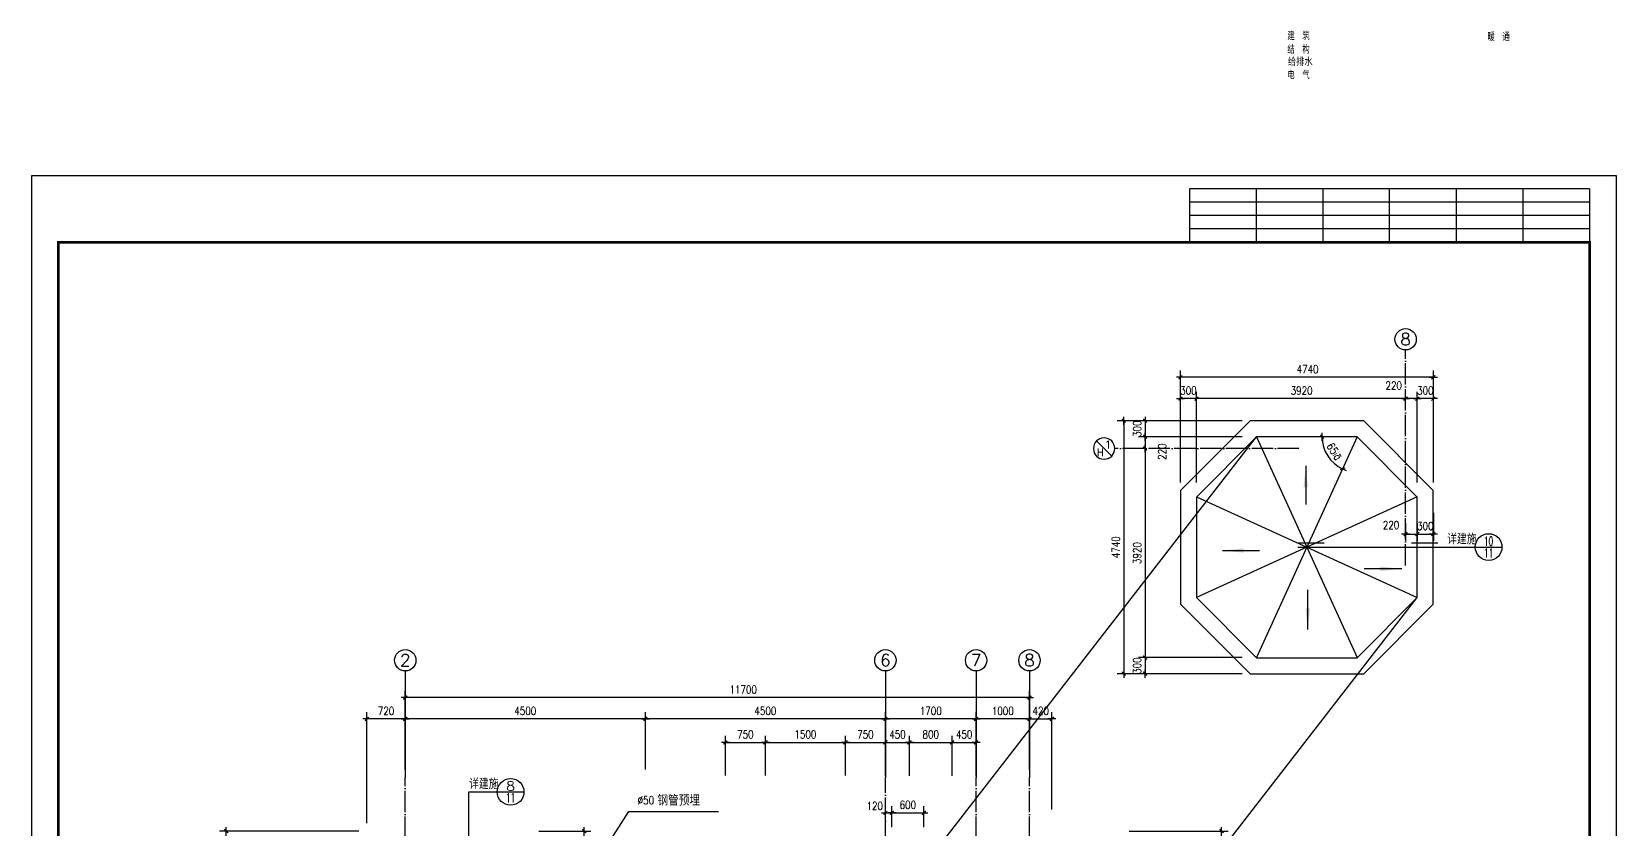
# Model space of a CAD drawing. Extents: x 12400 to 217743, y 86702 to 209848.
# Drawn here: x 142839 to 172539, y 120701 to 135650 of the extents above; entities that cross this region are included whole.
import ezdxf
from ezdxf.enums import TextEntityAlignment as Align

# ---------------------------------------------------------------- set-up
doc = ezdxf.new("R2010")
doc.units = 0
doc.header["$LTSCALE"] = 200
doc.linetypes.add('DOTE', pattern=[2.42, 2, -0.2, 0.02, -0.2])
doc.layers.get('0').update_dxf_attribs({"linetype": 'CONTINUOUS'})
doc.layers.get('DEFPOINTS').update_dxf_attribs({"linetype": 'CONTINUOUS'})
for name, color, linetype in [('AXIS', 3, 'CONTINUOUS'), ('AXIS_TEXT', 7, 'CONTINUOUS'), ('DOTE', 1, 'DOTE'), ('PUB_DIM', 3, 'CONTINUOUS'), ('PUB_TEXT', 7, 'CONTINUOUS'), ('PUB_TITLE', 143, 'CONTINUOUS'), ('ROOF', 7, 'CONTINUOUS')]:
    doc.layers.add(name, color=color, linetype=linetype)
doc.styles.add('$', font='romans.shx', dxfattribs={"width": 0.7, "bigfont": 'china.shx'})
doc.styles.add('COMP', font='complex', dxfattribs={"bigfont": 'hztxt'})
doc.styles.add('COMPLEX', font='COMPLEX')
doc.styles.add('DIM_FONT', font='SIMPLEX', dxfattribs={"width": 0.8})
doc.styles.add('HZ', font='txt', dxfattribs={"bigfont": 'hztxt'})
doc.dimstyles.new('DIMA50', dxfattribs={"dimscale": 0.5, "dimtxt": 300, "dimasz": 1, "dimexe": 250, "dimexo": 300, "dimgap": 150, "dimtad": 1, "dimdec": 0, "dimzin": 0, "dimdsep": 46, "dimtxsty": 'DIM_FONT', "dimblk": '_DIMX', "dimblk1": 'DOTSMALL', "dimblk2": 'DOTSMALL', "dimcen": 2.5, "dimse1": 1, "dimclrt": 7, "dimadec": 0, "dimazin": 0, "dimtfac": 1, "dimtdec": 0, "dimtix": 1, "dimtmove": 2, "dimatfit": 3, "dimldrblk": '_DIMX', "dimfxl": 1, "dimtolj": 1, "dimtzin": 0, "dimarcsym": 0})
doc.dimstyles.new('DIMB50', dxfattribs={"dimscale": 0.5, "dimtxt": 300, "dimasz": 1, "dimexe": 250, "dimexo": 300, "dimgap": 150, "dimtad": 1, "dimdec": 0, "dimzin": 0, "dimdsep": 46, "dimtxsty": 'DIM_FONT', "dimblk": '_DIMX', "dimblk1": 'DOTSMALL', "dimblk2": 'DOTSMALL', "dimcen": 2.5, "dimse2": 1, "dimclrt": 7, "dimadec": 0, "dimazin": 0, "dimtfac": 1, "dimtdec": 0, "dimtix": 1, "dimtmove": 2, "dimatfit": 3, "dimldrblk": '_DIMX', "dimfxl": 1, "dimtolj": 1, "dimtzin": 0, "dimarcsym": 0})
doc.dimstyles.new('DIMN50', dxfattribs={"dimscale": 0.5, "dimtxt": 300, "dimasz": 1, "dimexe": 250, "dimexo": 300, "dimgap": 150, "dimtad": 1, "dimdec": 0, "dimzin": 0, "dimdsep": 46, "dimtxsty": 'DIM_FONT', "dimblk": '_DIMX', "dimblk1": 'DOTSMALL', "dimblk2": 'DOTSMALL', "dimcen": 2.5, "dimclrt": 7, "dimadec": 0, "dimazin": 0, "dimtfac": 1, "dimtdec": 0, "dimtix": 1, "dimtmove": 2, "dimatfit": 3, "dimldrblk": '_DIMX', "dimfxl": 1, "dimtolj": 1, "dimtzin": 0, "dimarcsym": 0})

# ---------------------------------------------------------------- blocks, each defined once
blk = doc.blocks.new('_AXISO')
blk.add_circle((0, 0), 0.5)
at = {"layer": 'AXIS_TEXT', "style": 'COMPLEX', "width": 1.041667}
blk.add_attdef('A', text='', height=0.56, dxfattribs=at).set_placement((-0.25, -0.28), (0.25, -0.28), align=Align.FIT)
blk = doc.blocks.new('_DIMX')
blk.add_line((-150, 0), (150, 0))
at = {"const_width": 50}
blk.add_lwpolyline([(-70, -70), (70, 70)], dxfattribs=at)
blk = doc.blocks.new('*D1446')
at = {"layer": 'AXIS', "color": 0, "lineweight": -2}
for p, q in [((160541, 121820), (160541, 122895)), ((161540, 122770), (160541, 122770)), ((161541, 121820), (161541, 122895))]:
    blk.add_line(p, q, dxfattribs=at)
at = {"layer": 'DEFPOINTS', "color": 0}
for p in [(160541, 122770), (160541, 121670), (161541, 121670)]:
    blk.add_point(p, dxfattribs=at)
at = {"layer": 'AXIS', "color": 0, "lineweight": -2, "xscale": 0.5, "yscale": 0.5, "zscale": 0.5, "rotation": 180}
blk.add_blockref('_DIMX', (160541, 122770), dxfattribs=at)
at = {"layer": 'AXIS', "color": 0, "lineweight": -2, "xscale": 0.5, "yscale": 0.5, "zscale": 0.5}
blk.add_blockref('_DIMX', (161541, 122770), dxfattribs=at)
at = {"layer": 'AXIS', "color": 7, "insert": (161041, 122920), "char_height": 150, "attachment_point": 5, "style": 'DIM_FONT'}
blk.add_mtext('\\A1;1000', dxfattribs=at)
blk = doc.blocks.new('_DOTSMALL')
at = {"color": 0, "linetype": 'ByBlock', "const_width": 0.5}
blk.add_lwpolyline([(-0.0625, 0, 1), (0.0625, 0, 1)], format="xyb", close=True, dxfattribs=at)
blk = doc.blocks.new('*D1447')
at = {"layer": 'AXIS', "color": 0, "lineweight": -2}
for p, q in [((158841, 121820), (158841, 122895)), ((160540, 122770), (158841, 122770)), ((160541, 121820), (160541, 122895))]:
    blk.add_line(p, q, dxfattribs=at)
at = {"layer": 'DEFPOINTS', "color": 0}
for p in [(158841, 122770), (158841, 121670), (160541, 121670)]:
    blk.add_point(p, dxfattribs=at)
at = {"layer": 'AXIS', "color": 0, "lineweight": -2, "xscale": 0.5, "yscale": 0.5, "zscale": 0.5, "rotation": 180}
blk.add_blockref('_DIMX', (158841, 122770), dxfattribs=at)
at = {"layer": 'AXIS', "color": 0, "lineweight": -2, "xscale": 0.5, "yscale": 0.5, "zscale": 0.5}
blk.add_blockref('_DIMX', (160541, 122770), dxfattribs=at)
at = {"layer": 'AXIS', "color": 7, "insert": (159691, 122920), "char_height": 150, "attachment_point": 5, "style": 'DIM_FONT'}
blk.add_mtext('\\A1;1700', dxfattribs=at)
blk = doc.blocks.new('*D1448')
at = {"layer": 'AXIS', "color": 0, "lineweight": -2}
for p, q in [((154341, 121820), (154341, 122895)), ((158840, 122770), (154341, 122770)), ((158841, 121820), (158841, 122895))]:
    blk.add_line(p, q, dxfattribs=at)
at = {"layer": 'DEFPOINTS', "color": 0}
for p in [(154341, 122770), (154341, 121670), (158841, 121670)]:
    blk.add_point(p, dxfattribs=at)
at = {"layer": 'AXIS', "color": 0, "lineweight": -2, "xscale": 0.5, "yscale": 0.5, "zscale": 0.5, "rotation": 180}
blk.add_blockref('_DIMX', (154341, 122770), dxfattribs=at)
at = {"layer": 'AXIS', "color": 0, "lineweight": -2, "xscale": 0.5, "yscale": 0.5, "zscale": 0.5}
blk.add_blockref('_DIMX', (158841, 122770), dxfattribs=at)
at = {"layer": 'AXIS', "color": 7, "insert": (156591, 122920), "char_height": 150, "attachment_point": 5, "style": 'DIM_FONT'}
blk.add_mtext('\\A1;4500', dxfattribs=at)
blk = doc.blocks.new('*D1449')
at = {"layer": 'AXIS', "color": 0, "lineweight": -2}
for p, q in [((149841, 121820), (149841, 123295)), ((161541, 121820), (161541, 123295)), ((161540, 123170), (149841, 123170))]:
    blk.add_line(p, q, dxfattribs=at)
at = {"layer": 'DEFPOINTS', "color": 0}
for p in [(149841, 123170), (149841, 121670), (161541, 121670)]:
    blk.add_point(p, dxfattribs=at)
at = {"layer": 'AXIS', "color": 0, "lineweight": -2, "xscale": 0.5, "yscale": 0.5, "zscale": 0.5, "rotation": 180}
blk.add_blockref('_DIMX', (149841, 123170), dxfattribs=at)
at = {"layer": 'AXIS', "color": 0, "lineweight": -2, "xscale": 0.5, "yscale": 0.5, "zscale": 0.5}
blk.add_blockref('_DIMX', (161541, 123170), dxfattribs=at)
at = {"layer": 'AXIS', "color": 7, "insert": (156175, 123320), "char_height": 150, "attachment_point": 5, "style": 'DIM_FONT'}
blk.add_mtext('\\A1;11700', dxfattribs=at)
blk = doc.blocks.new('*D1626')
at = {"layer": 'AXIS', "color": 0, "lineweight": -2}
for p, q in [((149121, 120818), (149121, 122895)), ((149840, 122770), (149121, 122770)), ((149841, 121820), (149841, 122895))]:
    blk.add_line(p, q, dxfattribs=at)
at = {"layer": 'DEFPOINTS', "color": 0}
for p in [(149121, 122770), (149841, 121670), (149121, 120668)]:
    blk.add_point(p, dxfattribs=at)
at = {"layer": 'AXIS', "color": 0, "lineweight": -2, "xscale": 0.5, "yscale": 0.5, "zscale": 0.5, "rotation": 180}
blk.add_blockref('_DIMX', (149121, 122770), dxfattribs=at)
at = {"layer": 'AXIS', "color": 0, "lineweight": -2, "xscale": 0.5, "yscale": 0.5, "zscale": 0.5}
blk.add_blockref('_DIMX', (149841, 122770), dxfattribs=at)
at = {"layer": 'AXIS', "color": 7, "insert": (149481, 122920), "char_height": 150, "attachment_point": 5, "style": 'DIM_FONT'}
blk.add_mtext('\\A1;720', dxfattribs=at)
blk = doc.blocks.new('*D1627')
at = {"layer": 'AXIS', "color": 0, "lineweight": -2}
for p, q in [((148971, 120668), (146361, 120668)), ((146486, 119948), (146486, 120667)), ((147691, 119948), (146361, 119948))]:
    blk.add_line(p, q, dxfattribs=at)
at = {"layer": 'DEFPOINTS', "color": 0}
for p in [(146486, 120668), (149121, 120668), (147841, 119948)]:
    blk.add_point(p, dxfattribs=at)
at = {"layer": 'AXIS', "color": 0, "lineweight": -2, "xscale": 0.5, "yscale": 0.5, "zscale": 0.5}
for p, rotation in [((146486, 120668), 90), ((146486, 119948), 270)]:
    blk.add_blockref('_DIMX', p, dxfattribs=dict(at, rotation=rotation))
at = {"layer": 'AXIS', "color": 7, "insert": (146336, 120308), "char_height": 150, "attachment_point": 5, "rotation": 90, "style": 'DIM_FONT'}
blk.add_mtext('\\A1;720', dxfattribs=at)
blk = doc.blocks.new('*D1630')
at = {"layer": 'AXIS', "color": 0, "lineweight": -2}
for p, q in [((163406, 120668), (165266, 120668)), ((165141, 119948), (165141, 120667)), ((163891, 119948), (165266, 119948))]:
    blk.add_line(p, q, dxfattribs=at)
at = {"layer": 'DEFPOINTS', "color": 0}
for p in [(163256, 120668), (165141, 120668), (163741, 119948)]:
    blk.add_point(p, dxfattribs=at)
at = {"layer": 'AXIS', "color": 0, "lineweight": -2, "xscale": 0.5, "yscale": 0.5, "zscale": 0.5}
for p, rotation in [((165141, 120668), 90), ((165141, 119948), 270)]:
    blk.add_blockref('_DIMX', p, dxfattribs=dict(at, rotation=rotation))
at = {"layer": 'AXIS', "color": 7, "insert": (164991, 120308), "char_height": 150, "attachment_point": 5, "rotation": 90, "style": 'DIM_FONT'}
blk.add_mtext('\\A1;720', dxfattribs=at)
blk = doc.blocks.new('*D1635')
at = {"layer": 'AXIS', "color": 0, "lineweight": -2}
for p, q in [((161540, 122770), (161540, 122770)), ((161541, 121820), (161541, 122895)), ((161541, 122770), (161961, 122770)), ((161961, 121075), (161961, 122895)), ((161961, 122770), (161962, 122770))]:
    blk.add_line(p, q, dxfattribs=at)
at = {"layer": 'DEFPOINTS', "color": 0}
for p in [(161961, 122770), (161541, 121670), (161961, 120925)]:
    blk.add_point(p, dxfattribs=at)
at = {"layer": 'AXIS', "color": 0, "lineweight": -2, "xscale": 0.5, "yscale": 0.5, "zscale": 0.5}
blk.add_blockref('_DIMX', (161541, 122770), dxfattribs=at)
at = {"layer": 'AXIS', "color": 0, "lineweight": -2, "xscale": 0.5, "yscale": 0.5, "zscale": 0.5, "rotation": 180}
blk.add_blockref('_DIMX', (161961, 122770), dxfattribs=at)
at = {"layer": 'AXIS', "color": 7, "insert": (161751, 122920), "char_height": 150, "attachment_point": 5, "style": 'DIM_FONT'}
blk.add_mtext('\\A1;420', dxfattribs=at)
blk = doc.blocks.new('*D1636')
at = {"layer": 'AXIS', "color": 0, "lineweight": -2}
for p, q in [((149841, 121820), (149841, 122895)), ((154340, 122770), (149841, 122770)), ((154341, 121820), (154341, 122895))]:
    blk.add_line(p, q, dxfattribs=at)
at = {"layer": 'DEFPOINTS', "color": 0}
for p in [(149841, 122770), (149841, 121670), (154341, 121670)]:
    blk.add_point(p, dxfattribs=at)
at = {"layer": 'AXIS', "color": 0, "lineweight": -2, "xscale": 0.5, "yscale": 0.5, "zscale": 0.5, "rotation": 180}
blk.add_blockref('_DIMX', (149841, 122770), dxfattribs=at)
at = {"layer": 'AXIS', "color": 0, "lineweight": -2, "xscale": 0.5, "yscale": 0.5, "zscale": 0.5}
blk.add_blockref('_DIMX', (154341, 122770), dxfattribs=at)
at = {"layer": 'AXIS', "color": 7, "insert": (152091, 122920), "char_height": 150, "attachment_point": 5, "style": 'DIM_FONT'}
blk.add_mtext('\\A1;4500', dxfattribs=at)
blk = doc.blocks.new('*D1641')
at = {"layer": 'DEFPOINTS', "color": 0}
for p in [(152195, 120668), (153195, 120668), (152195, 120068)]:
    blk.add_point(p, dxfattribs=at)
at = {"layer": 'PUB_DIM', "color": 0, "lineweight": -2}
for p, q in [((152345, 120668), (153320, 120668)), ((153195, 120068), (153195, 120667)), ((152345, 120068), (153320, 120068))]:
    blk.add_line(p, q, dxfattribs=at)
at = {"layer": 'PUB_DIM', "color": 0, "lineweight": -2, "xscale": 0.5, "yscale": 0.5, "zscale": 0.5}
for p, rotation in [((153195, 120668), 90), ((153195, 120068), 270)]:
    blk.add_blockref('_DIMX', p, dxfattribs=dict(at, rotation=rotation))
at = {"layer": 'PUB_DIM', "color": 7, "insert": (153045, 120368), "char_height": 150, "attachment_point": 5, "rotation": 90, "style": 'DIM_FONT'}
blk.add_mtext('\\A1;600', dxfattribs=at)
blk = doc.blocks.new('_AXIST')
blk.add_line((-0.354, -0.354), (0.354, 0.354))
at = {"layer": 'AXIS_TEXT', "style": 'COMPLEX', "width": 1.041667}
for p, p2 in [((-0.343, -0.002), (-0.017, -0.002)), ((0.017, -0.362), (0.343, -0.362))]:
    blk.add_attdef('A', text='', height=0.364, dxfattribs=at).set_placement(p, p2, align=Align.FIT)
blk = doc.blocks.new('*D1863')
at = {"layer": 'AXIS', "color": 0, "lineweight": -2}
for p, q in [((158841, 121702), (158841, 122454)), ((159291, 121702), (159291, 122454)), ((158840, 122329), (158840, 122329)), ((158841, 122329), (159291, 122329)), ((159291, 122329), (159292, 122329))]:
    blk.add_line(p, q, dxfattribs=at)
at = {"layer": 'DEFPOINTS', "color": 0}
for p in [(159291, 122329), (158841, 121552), (159291, 121552)]:
    blk.add_point(p, dxfattribs=at)
at = {"layer": 'AXIS', "color": 0, "lineweight": -2, "xscale": 0.5, "yscale": 0.5, "zscale": 0.5}
blk.add_blockref('_DIMX', (158841, 122329), dxfattribs=at)
at = {"layer": 'AXIS', "color": 0, "lineweight": -2, "xscale": 0.5, "yscale": 0.5, "zscale": 0.5, "rotation": 180}
blk.add_blockref('_DIMX', (159291, 122329), dxfattribs=at)
at = {"layer": 'AXIS', "color": 7, "insert": (159066, 122479), "char_height": 150, "attachment_point": 5, "style": 'DIM_FONT'}
blk.add_mtext('\\A1;450', dxfattribs=at)
blk = doc.blocks.new('*D1864')
at = {"layer": 'AXIS', "color": 0, "lineweight": -2}
for p, q in [((159291, 121702), (159291, 122454)), ((160091, 121702), (160091, 122454)), ((159291, 122329), (160090, 122329))]:
    blk.add_line(p, q, dxfattribs=at)
at = {"layer": 'DEFPOINTS', "color": 0}
for p in [(160091, 122329), (159291, 121552), (160091, 121552)]:
    blk.add_point(p, dxfattribs=at)
at = {"layer": 'AXIS', "color": 0, "lineweight": -2, "xscale": 0.5, "yscale": 0.5, "zscale": 0.5, "rotation": 180}
blk.add_blockref('_DIMX', (159291, 122329), dxfattribs=at)
at = {"layer": 'AXIS', "color": 0, "lineweight": -2, "xscale": 0.5, "yscale": 0.5, "zscale": 0.5}
blk.add_blockref('_DIMX', (160091, 122329), dxfattribs=at)
at = {"layer": 'AXIS', "color": 7, "insert": (159691, 122479), "char_height": 150, "attachment_point": 5, "style": 'DIM_FONT'}
blk.add_mtext('\\A1;800', dxfattribs=at)
blk = doc.blocks.new('*D1865')
at = {"layer": 'AXIS', "color": 0, "lineweight": -2}
for p, q in [((160091, 121702), (160091, 122454)), ((160541, 121702), (160541, 122454)), ((160090, 122329), (160090, 122329)), ((160091, 122329), (160541, 122329)), ((160541, 122329), (160542, 122329))]:
    blk.add_line(p, q, dxfattribs=at)
at = {"layer": 'DEFPOINTS', "color": 0}
for p in [(160541, 122329), (160091, 121552), (160541, 121552)]:
    blk.add_point(p, dxfattribs=at)
at = {"layer": 'AXIS', "color": 0, "lineweight": -2, "xscale": 0.5, "yscale": 0.5, "zscale": 0.5}
blk.add_blockref('_DIMX', (160091, 122329), dxfattribs=at)
at = {"layer": 'AXIS', "color": 0, "lineweight": -2, "xscale": 0.5, "yscale": 0.5, "zscale": 0.5, "rotation": 180}
blk.add_blockref('_DIMX', (160541, 122329), dxfattribs=at)
at = {"layer": 'AXIS', "color": 7, "insert": (160316, 122479), "char_height": 150, "attachment_point": 5, "style": 'DIM_FONT'}
blk.add_mtext('\\A1;450', dxfattribs=at)
blk = doc.blocks.new('*D1869')
at = {"layer": 'DEFPOINTS', "color": 0}
for p in [(158961, 121009), (158841, 120594), (158961, 120594)]:
    blk.add_point(p, dxfattribs=at)
at = {"layer": 'PUB_DIM', "color": 0, "lineweight": -2}
for p, q in [((158840, 121009), (158840, 121009)), ((158841, 120744), (158841, 121134)), ((158841, 121009), (158961, 121009)), ((158961, 120744), (158961, 121134)), ((158961, 121009), (158962, 121009))]:
    blk.add_line(p, q, dxfattribs=at)
at = {"layer": 'PUB_DIM', "color": 0, "lineweight": -2, "xscale": 0.5, "yscale": 0.5, "zscale": 0.5}
blk.add_blockref('_DIMX', (158841, 121009), dxfattribs=at)
at = {"layer": 'PUB_DIM', "color": 0, "lineweight": -2, "xscale": 0.5, "yscale": 0.5, "zscale": 0.5, "rotation": 180}
blk.add_blockref('_DIMX', (158961, 121009), dxfattribs=at)
at = {"layer": 'PUB_DIM', "color": 7, "insert": (158640, 121139), "char_height": 150, "attachment_point": 5, "style": 'DIM_FONT'}
blk.add_mtext('\\A1;120', dxfattribs=at)
blk = doc.blocks.new('*D1870')
at = {"layer": 'DEFPOINTS', "color": 0}
for p in [(159561, 121009), (158961, 120594), (159561, 120594)]:
    blk.add_point(p, dxfattribs=at)
at = {"layer": 'PUB_DIM', "color": 0, "lineweight": -2}
for p, q in [((158961, 120744), (158961, 121134)), ((158961, 121009), (159560, 121009)), ((159561, 120744), (159561, 121134))]:
    blk.add_line(p, q, dxfattribs=at)
at = {"layer": 'PUB_DIM', "color": 0, "lineweight": -2, "xscale": 0.5, "yscale": 0.5, "zscale": 0.5, "rotation": 180}
blk.add_blockref('_DIMX', (158961, 121009), dxfattribs=at)
at = {"layer": 'PUB_DIM', "color": 0, "lineweight": -2, "xscale": 0.5, "yscale": 0.5, "zscale": 0.5}
blk.add_blockref('_DIMX', (159561, 121009), dxfattribs=at)
at = {"layer": 'PUB_DIM', "color": 7, "insert": (159261, 121159), "char_height": 150, "attachment_point": 5, "style": 'DIM_FONT'}
blk.add_mtext('\\A1;600', dxfattribs=at)
blk = doc.blocks.new('_ARROW')
blk.add_solid([(0, 0), (-1, 0.1), (-1, -0.1)])
blk = doc.blocks.new('*D1913')
at = {"layer": 'AXIS', "color": 0, "lineweight": -2}
for p, q in [((168590, 126436), (168590, 126110)), ((168590, 126235), (168809, 126235)), ((168810, 126436), (168810, 126110))]:
    blk.add_line(p, q, dxfattribs=at)
at = {"layer": 'DEFPOINTS', "color": 0}
for p in [(168590, 126586), (168810, 126586), (168810, 126235)]:
    blk.add_point(p, dxfattribs=at)
at = {"layer": 'AXIS', "color": 0, "lineweight": -2, "xscale": 0.5, "yscale": 0.5, "zscale": 0.5, "rotation": 180}
blk.add_blockref('_DIMX', (168590, 126235), dxfattribs=at)
at = {"layer": 'AXIS', "color": 0, "lineweight": -2, "xscale": 0.5, "yscale": 0.5, "zscale": 0.5}
blk.add_blockref('_DIMX', (168810, 126235), dxfattribs=at)
at = {"layer": 'AXIS', "color": 7, "insert": (168318, 126403), "char_height": 150, "attachment_point": 5, "style": 'DIM_FONT'}
blk.add_mtext('\\A1;220', dxfattribs=at)
blk = doc.blocks.new('*D1914')
at = {"layer": 'AXIS', "color": 0, "lineweight": -2}
for p, q in [((169110, 126635), (169110, 126110)), ((168809, 126235), (168809, 126235)), ((168810, 126436), (168810, 126110)), ((168810, 126235), (169110, 126235)), ((169110, 126235), (169111, 126235))]:
    blk.add_line(p, q, dxfattribs=at)
at = {"layer": 'DEFPOINTS', "color": 0}
for p in [(168810, 126586), (169110, 126785), (169110, 126235)]:
    blk.add_point(p, dxfattribs=at)
at = {"layer": 'AXIS', "color": 0, "lineweight": -2, "xscale": 0.5, "yscale": 0.5, "zscale": 0.5}
blk.add_blockref('_DIMX', (168810, 126235), dxfattribs=at)
at = {"layer": 'AXIS', "color": 0, "lineweight": -2, "xscale": 0.5, "yscale": 0.5, "zscale": 0.5, "rotation": 180}
blk.add_blockref('_DIMX', (169110, 126235), dxfattribs=at)
at = {"layer": 'AXIS', "color": 7, "insert": (168960, 126385), "char_height": 150, "attachment_point": 5, "style": 'DIM_FONT'}
blk.add_mtext('\\A1;300', dxfattribs=at)
blk = doc.blocks.new('*D1915')
at = {"layer": 'AXIS', "color": 0, "lineweight": -2}
for p, q in [((165524, 128358), (163582, 128358)), ((163707, 128358), (163707, 128359)), ((163707, 128358), (163707, 128058)), ((165524, 128058), (163582, 128058)), ((163707, 128057), (163707, 128057))]:
    blk.add_line(p, q, dxfattribs=at)
at = {"layer": 'DEFPOINTS', "color": 0}
for p in [(165674, 128358), (163707, 128058), (165674, 128058)]:
    blk.add_point(p, dxfattribs=at)
at = {"layer": 'AXIS', "color": 0, "lineweight": -2, "xscale": 0.5, "yscale": 0.5, "zscale": 0.5}
for p, rotation in [((163707, 128358), 270), ((163707, 128058), 90)]:
    blk.add_blockref('_DIMX', p, dxfattribs=dict(at, rotation=rotation))
at = {"layer": 'AXIS', "color": 7, "insert": (163557, 128208), "char_height": 150, "attachment_point": 5, "rotation": 90, "style": 'DIM_FONT'}
blk.add_mtext('\\A1;300', dxfattribs=at)
blk = doc.blocks.new('*D1916')
at = {"layer": 'AXIS', "color": 0, "lineweight": -2}
for p, q in [((165124, 128358), (163182, 128358)), ((163307, 128357), (163307, 123618)), ((165124, 123618), (163182, 123618))]:
    blk.add_line(p, q, dxfattribs=at)
at = {"layer": 'DEFPOINTS', "color": 0}
for p in [(165274, 128358), (163307, 123618), (165274, 123618)]:
    blk.add_point(p, dxfattribs=at)
at = {"layer": 'AXIS', "color": 0, "lineweight": -2, "xscale": 0.5, "yscale": 0.5, "zscale": 0.5}
for p, rotation in [((163307, 128358), 90), ((163307, 123618), 270)]:
    blk.add_blockref('_DIMX', p, dxfattribs=dict(at, rotation=rotation))
at = {"layer": 'AXIS', "color": 7, "insert": (163157, 125988), "char_height": 150, "attachment_point": 5, "rotation": 90, "style": 'DIM_FONT'}
blk.add_mtext('\\A1;4740', dxfattribs=at)
blk = doc.blocks.new('*D1917')
at = {"layer": 'AXIS', "color": 0, "lineweight": -2}
for p, q in [((165524, 128058), (163582, 128058)), ((163707, 128057), (163707, 127838))]:
    blk.add_line(p, q, dxfattribs=at)
at = {"layer": 'DEFPOINTS', "color": 0}
for p in [(165674, 128058), (163707, 127838), (165674, 127838)]:
    blk.add_point(p, dxfattribs=at)
at = {"layer": 'AXIS', "color": 0, "lineweight": -2, "xscale": 0.5, "yscale": 0.5, "zscale": 0.5}
for p, rotation in [((163707, 128058), 90), ((163707, 127838), 270)]:
    blk.add_blockref('_DIMX', p, dxfattribs=dict(at, rotation=rotation))
at = {"layer": 'AXIS', "color": 7, "insert": (164026, 127780), "char_height": 150, "attachment_point": 5, "rotation": 90, "style": 'DIM_FONT'}
blk.add_mtext('\\A1;220', dxfattribs=at)
blk = doc.blocks.new('*D1918')
at = {"layer": 'AXIS', "color": 0, "lineweight": -2}
for p, q in [((165524, 123918), (163582, 123918)), ((163707, 123918), (163707, 123919)), ((163707, 123918), (163707, 123618)), ((165524, 123618), (163582, 123618)), ((163707, 123617), (163707, 123617))]:
    blk.add_line(p, q, dxfattribs=at)
at = {"layer": 'DEFPOINTS', "color": 0}
for p in [(165674, 123918), (163707, 123618), (165674, 123618)]:
    blk.add_point(p, dxfattribs=at)
at = {"layer": 'AXIS', "color": 0, "lineweight": -2, "xscale": 0.5, "yscale": 0.5, "zscale": 0.5}
for p, rotation in [((163707, 123918), 270), ((163707, 123618), 90)]:
    blk.add_blockref('_DIMX', p, dxfattribs=dict(at, rotation=rotation))
at = {"layer": 'AXIS', "color": 7, "insert": (163557, 123768), "char_height": 150, "attachment_point": 5, "rotation": 90, "style": 'DIM_FONT'}
blk.add_mtext('\\A1;300', dxfattribs=at)
blk = doc.blocks.new('*D1919')
at = {"layer": 'AXIS', "color": 0, "lineweight": -2}
for p, q in [((163707, 127837), (163707, 123918)), ((165524, 123918), (163582, 123918))]:
    blk.add_line(p, q, dxfattribs=at)
at = {"layer": 'DEFPOINTS', "color": 0}
for p in [(165674, 127838), (163707, 123918), (165674, 123918)]:
    blk.add_point(p, dxfattribs=at)
at = {"layer": 'AXIS', "color": 0, "lineweight": -2, "xscale": 0.5, "yscale": 0.5, "zscale": 0.5}
for p, rotation in [((163707, 127838), 90), ((163707, 123918), 270)]:
    blk.add_blockref('_DIMX', p, dxfattribs=dict(at, rotation=rotation))
at = {"layer": 'AXIS', "color": 7, "insert": (163557, 125878), "char_height": 150, "attachment_point": 5, "rotation": 90, "style": 'DIM_FONT'}
blk.add_mtext('\\A1;3920', dxfattribs=at)
blk = doc.blocks.new('*D1920')
at = {"layer": 'AXIS', "color": 0, "lineweight": -2}
for p, q in [((168810, 127203), (168810, 128898)), ((169110, 127203), (169110, 128898)), ((168809, 128773), (168809, 128773)), ((169110, 128773), (168810, 128773)), ((169110, 128773), (169111, 128773))]:
    blk.add_line(p, q, dxfattribs=at)
at = {"layer": 'DEFPOINTS', "color": 0}
for p in [(168810, 128773), (168810, 127053), (169110, 127053)]:
    blk.add_point(p, dxfattribs=at)
at = {"layer": 'AXIS', "color": 0, "lineweight": -2, "xscale": 0.5, "yscale": 0.5, "zscale": 0.5}
blk.add_blockref('_DIMX', (168810, 128773), dxfattribs=at)
at = {"layer": 'AXIS', "color": 0, "lineweight": -2, "xscale": 0.5, "yscale": 0.5, "zscale": 0.5, "rotation": 180}
blk.add_blockref('_DIMX', (169110, 128773), dxfattribs=at)
at = {"layer": 'AXIS', "color": 7, "insert": (168960, 128923), "char_height": 150, "attachment_point": 5, "style": 'DIM_FONT'}
blk.add_mtext('\\A1;300', dxfattribs=at)
blk = doc.blocks.new('*D1921')
at = {"layer": 'AXIS', "color": 0, "lineweight": -2}
for p, q in [((164370, 127603), (164370, 129298)), ((169110, 127603), (169110, 129298)), ((169109, 129173), (164370, 129173))]:
    blk.add_line(p, q, dxfattribs=at)
at = {"layer": 'DEFPOINTS', "color": 0}
for p in [(164370, 129173), (164370, 127453), (169110, 127453)]:
    blk.add_point(p, dxfattribs=at)
at = {"layer": 'AXIS', "color": 0, "lineweight": -2, "xscale": 0.5, "yscale": 0.5, "zscale": 0.5, "rotation": 180}
blk.add_blockref('_DIMX', (164370, 129173), dxfattribs=at)
at = {"layer": 'AXIS', "color": 0, "lineweight": -2, "xscale": 0.5, "yscale": 0.5, "zscale": 0.5}
blk.add_blockref('_DIMX', (169110, 129173), dxfattribs=at)
at = {"layer": 'AXIS', "color": 7, "insert": (166752, 129323), "char_height": 150, "attachment_point": 5, "style": 'DIM_FONT'}
blk.add_mtext('\\A1;4740', dxfattribs=at)
blk = doc.blocks.new('*D1922')
at = {"layer": 'AXIS', "color": 0, "lineweight": -2}
for p, q in [((168810, 127203), (168810, 128898)), ((168809, 128773), (168590, 128773))]:
    blk.add_line(p, q, dxfattribs=at)
at = {"layer": 'DEFPOINTS', "color": 0}
for p in [(168590, 128773), (168590, 127053), (168810, 127053)]:
    blk.add_point(p, dxfattribs=at)
at = {"layer": 'AXIS', "color": 0, "lineweight": -2, "xscale": 0.5, "yscale": 0.5, "zscale": 0.5, "rotation": 180}
blk.add_blockref('_DIMX', (168590, 128773), dxfattribs=at)
at = {"layer": 'AXIS', "color": 0, "lineweight": -2, "xscale": 0.5, "yscale": 0.5, "zscale": 0.5}
blk.add_blockref('_DIMX', (168810, 128773), dxfattribs=at)
at = {"layer": 'AXIS', "color": 7, "insert": (168368, 129019), "char_height": 150, "attachment_point": 5, "style": 'DIM_FONT'}
blk.add_mtext('\\A1;220', dxfattribs=at)
blk = doc.blocks.new('*D1923')
at = {"layer": 'AXIS', "color": 0, "lineweight": -2}
for p, q in [((164370, 127203), (164370, 128898)), ((164670, 127203), (164670, 128898)), ((164369, 128773), (164369, 128773)), ((164670, 128773), (164370, 128773)), ((164670, 128773), (164671, 128773))]:
    blk.add_line(p, q, dxfattribs=at)
at = {"layer": 'DEFPOINTS', "color": 0}
for p in [(164370, 128773), (164370, 127053), (164670, 127053)]:
    blk.add_point(p, dxfattribs=at)
at = {"layer": 'AXIS', "color": 0, "lineweight": -2, "xscale": 0.5, "yscale": 0.5, "zscale": 0.5}
blk.add_blockref('_DIMX', (164370, 128773), dxfattribs=at)
at = {"layer": 'AXIS', "color": 0, "lineweight": -2, "xscale": 0.5, "yscale": 0.5, "zscale": 0.5, "rotation": 180}
blk.add_blockref('_DIMX', (164670, 128773), dxfattribs=at)
at = {"layer": 'AXIS', "color": 7, "insert": (164520, 128923), "char_height": 150, "attachment_point": 5, "style": 'DIM_FONT'}
blk.add_mtext('\\A1;300', dxfattribs=at)
blk = doc.blocks.new('*D1924')
at = {"layer": 'AXIS', "color": 0, "lineweight": -2}
for p, q in [((164670, 127203), (164670, 128898)), ((168589, 128773), (164670, 128773))]:
    blk.add_line(p, q, dxfattribs=at)
at = {"layer": 'DEFPOINTS', "color": 0}
for p in [(164670, 128773), (164670, 127053), (168590, 127053)]:
    blk.add_point(p, dxfattribs=at)
at = {"layer": 'AXIS', "color": 0, "lineweight": -2, "xscale": 0.5, "yscale": 0.5, "zscale": 0.5, "rotation": 180}
blk.add_blockref('_DIMX', (164670, 128773), dxfattribs=at)
at = {"layer": 'AXIS', "color": 0, "lineweight": -2, "xscale": 0.5, "yscale": 0.5, "zscale": 0.5}
blk.add_blockref('_DIMX', (168590, 128773), dxfattribs=at)
at = {"layer": 'AXIS', "color": 7, "insert": (166642, 128923), "char_height": 150, "attachment_point": 5, "style": 'DIM_FONT'}
blk.add_mtext('\\A1;3920', dxfattribs=at)
blk = doc.blocks.new('*D1925')
at = {"layer": 'AXIS', "color": 0, "lineweight": -2}
for p, q in [((155841, 121707), (155841, 122454)), ((156591, 121707), (156591, 122454)), ((155841, 122329), (156590, 122329))]:
    blk.add_line(p, q, dxfattribs=at)
at = {"layer": 'DEFPOINTS', "color": 0}
for p in [(156591, 122329), (155841, 121557), (156591, 121557)]:
    blk.add_point(p, dxfattribs=at)
at = {"layer": 'AXIS', "color": 0, "lineweight": -2, "xscale": 0.5, "yscale": 0.5, "zscale": 0.5, "rotation": 180}
blk.add_blockref('_DIMX', (155841, 122329), dxfattribs=at)
at = {"layer": 'AXIS', "color": 0, "lineweight": -2, "xscale": 0.5, "yscale": 0.5, "zscale": 0.5}
blk.add_blockref('_DIMX', (156591, 122329), dxfattribs=at)
at = {"layer": 'AXIS', "color": 7, "insert": (156216, 122479), "char_height": 150, "attachment_point": 5, "style": 'DIM_FONT'}
blk.add_mtext('\\A1;750', dxfattribs=at)
blk = doc.blocks.new('*D1926')
at = {"layer": 'AXIS', "color": 0, "lineweight": -2}
for p, q in [((156591, 121707), (156591, 122454)), ((158091, 121707), (158091, 122454)), ((156591, 122329), (158090, 122329))]:
    blk.add_line(p, q, dxfattribs=at)
at = {"layer": 'DEFPOINTS', "color": 0}
for p in [(158091, 122329), (156591, 121557), (158091, 121557)]:
    blk.add_point(p, dxfattribs=at)
at = {"layer": 'AXIS', "color": 0, "lineweight": -2, "xscale": 0.5, "yscale": 0.5, "zscale": 0.5, "rotation": 180}
blk.add_blockref('_DIMX', (156591, 122329), dxfattribs=at)
at = {"layer": 'AXIS', "color": 0, "lineweight": -2, "xscale": 0.5, "yscale": 0.5, "zscale": 0.5}
blk.add_blockref('_DIMX', (158091, 122329), dxfattribs=at)
at = {"layer": 'AXIS', "color": 7, "insert": (157341, 122479), "char_height": 150, "attachment_point": 5, "style": 'DIM_FONT'}
blk.add_mtext('\\A1;1500', dxfattribs=at)
blk = doc.blocks.new('*D1927')
at = {"layer": 'AXIS', "color": 0, "lineweight": -2}
for p, q in [((158091, 121707), (158091, 122454)), ((158841, 121707), (158841, 122454)), ((158091, 122329), (158840, 122329))]:
    blk.add_line(p, q, dxfattribs=at)
at = {"layer": 'DEFPOINTS', "color": 0}
for p in [(158841, 122329), (158091, 121557), (158841, 121557)]:
    blk.add_point(p, dxfattribs=at)
at = {"layer": 'AXIS', "color": 0, "lineweight": -2, "xscale": 0.5, "yscale": 0.5, "zscale": 0.5, "rotation": 180}
blk.add_blockref('_DIMX', (158091, 122329), dxfattribs=at)
at = {"layer": 'AXIS', "color": 0, "lineweight": -2, "xscale": 0.5, "yscale": 0.5, "zscale": 0.5}
blk.add_blockref('_DIMX', (158841, 122329), dxfattribs=at)
at = {"layer": 'AXIS', "color": 7, "insert": (158466, 122479), "char_height": 150, "attachment_point": 5, "style": 'DIM_FONT'}
blk.add_mtext('\\A1;750', dxfattribs=at)
blk = doc.blocks.new('_INDEX')
blk.add_line((-0.5, 0), (0.5, 0))
blk.add_circle((0, 0), 0.5)
at = {"style": 'COMP'}
for tag, width, p, p2 in [('1', 2.333333, (-0.17, 0.05), (0.17, 0.05)), ('-', 1.166667, (-0.17, -0.39), (0.17, -0.39))]:
    blk.add_attdef(tag, text='', height=0.34, dxfattribs=dict(at, width=width)).set_placement(p, p2, align=Align.FIT)
blk = doc.blocks.new('*D2596')
at = {"layer": 'AXIS', "color": 0, "lineweight": -2}
blk.add_arc((167685, 128058), 660, 180.0434, 245.4102, dxfattribs=at)
at = {"layer": 'DEFPOINTS', "color": 0}
for p in [(165799, 128058), (167681, 128058), (167684, 128055), (167073, 127813), (165796, 123921)]:
    blk.add_point(p, dxfattribs=at)
at = {"layer": 'AXIS', "color": 0, "lineweight": -2, "xscale": 0.5, "yscale": 0.5, "zscale": 0.5}
for p, rotation in [((167026, 128058), 90.0217159699691), ((167411, 127458), 335.4319445537759)]:
    blk.add_blockref('_DIMX', p, dxfattribs=dict(at, rotation=rotation))
at = {"layer": 'AXIS', "color": 7, "insert": (167256, 127782), "char_height": 150, "attachment_point": 5, "rotation": 302.7268, "style": 'DIM_FONT'}
blk.add_mtext('\\A1;65¡ã', dxfattribs=at)

msp = doc.modelspace()

# ---------------------------------------------------------------- linework, layer by layer
at = {"layer": 'AXIS'}
for p, q in [((149840.801, 123670.26), (149840.801, 121670.26)), ((158840.801, 123670.26), (158840.801, 121670.26)), ((160540.801, 123670.26), (160540.801, 121670.26)), ((161540.801, 123670.26), (161540.801, 121670.26))]:
    msp.add_line(p, q, dxfattribs=at)
at = {"layer": 'DOTE'}
for p, q in [((168589.788, 125648.271), (168589.788, 129686.288)), ((166590.738, 127837.85), (163140.129, 127837.85)), ((149840.801, 102147.737), (149840.801, 121670.26)), ((158840.801, 117995.213), (158840.801, 121670.26)), ((160540.801, 102147.737), (160540.801, 121670.26)), ((161540.801, 102147.737), (161540.801, 121670.26))]:
    msp.add_line(p, q, dxfattribs=at)
at = {"layer": 'PUB_DIM'}
for p, q in [((158749.674, 118967.737), (165798.661, 128057.85)), ((166567.324, 125990.984), (169896.84, 125990.984)), ((161760.801, 115959.354), (168809.788, 125046.723)), ((151031.831, 119778.829), (151031.831, 121401.623)), ((151031.831, 121401.623), (151780.564, 121401.623)), ((153498.416, 120207.02), (154034.377, 121034.975)), ((154034.377, 121034.975), (155714.454, 121034.975))]:
    msp.add_line(p, q, dxfattribs=at)
for points in [[(166717.577, 127510.266), (166717.577, 126788.713)], [(165157.647, 125925.428), (165853.815, 125925.428)], [(168517.007, 125583.809), (167813.252, 125583.809)], [(166756.252, 124443.668), (166756.252, 125190.99)]]:
    msp.add_lwpolyline(points, dxfattribs=at)
at = {"layer": 'PUB_DIM', "const_width": 25}
for points in [[(166567.323, 126070.145), (167067.323, 126070.145)], [(168700.588, 126070.145), (169200.588, 126070.145)]]:
    msp.add_lwpolyline(points, dxfattribs=at)
at = {"layer": 'PUB_TITLE'}
for p, q in [((172039.436, 132703.919), (164539.436, 132703.919)), ((164539.436, 132703.919), (164539.436, 131703.919)), ((165789.436, 132703.919), (165789.436, 131703.919)), ((167039.436, 132703.919), (167039.436, 131703.919)), ((168289.436, 131703.919), (168289.436, 132703.919)), ((169539.436, 132703.919), (169539.436, 131703.919)), ((170789.436, 132703.919), (170789.436, 131703.919)), ((172039.436, 132703.919), (172039.436, 131703.919)), ((172039.436, 132453.919), (164539.436, 132453.919)), ((172039.436, 132203.919), (164539.436, 132203.919)), ((172039.436, 131953.919), (164539.436, 131953.919)), ((172039.436, 131703.919), (164539.436, 131703.919))]:
    msp.add_line(p, q, dxfattribs=at)
msp.add_lwpolyline([(142839.436, 90903.919), (142839.436, 132953.919), (172539.436, 132953.919), (172539.436, 90903.919)], close=True, dxfattribs=at)
at = {"layer": 'PUB_TITLE', "const_width": 50}
msp.add_lwpolyline([(143339.436, 91403.919), (172039.436, 91403.919), (172039.436, 131703.919), (143339.436, 131703.919)], close=True, dxfattribs=at)
at = {"layer": 'ROOF'}
for p, q in [((165795.745, 128054.933), (167683.832, 123920.767)), ((167683.832, 128054.933), (165795.745, 123920.767)), ((168806.872, 126931.894), (164672.705, 125043.806)), ((164672.705, 126931.894), (168806.872, 125043.806))]:
    msp.add_line(p, q, dxfattribs=at)
for points in [[(164369.788, 124922.459), (165674.397, 123617.85), (167805.179, 123617.85), (169109.788, 124922.459), (169109.788, 127053.241), (167805.179, 128357.85), (165674.397, 128357.85), (164369.788, 127053.241)], [(164669.788, 125046.723), (165798.661, 123917.85), (167680.915, 123917.85), (168809.788, 125046.723), (168809.788, 126928.977), (167680.915, 128057.85), (165798.661, 128057.85), (164669.788, 126928.977)]]:
    msp.add_lwpolyline(points, close=True, dxfattribs=at)

# ---------------------------------------------------------------- block references
at = {"layer": 'AXIS'}
ref = msp.add_blockref('_AXISO', (168589.788, 129886.288), dxfattribs=dict(at, xscale=400, yscale=400, zscale=400))
ref.add_attrib('A', '8', dxfattribs={"layer": 'AXIS_TEXT', "height": 224, "style": 'COMPLEX', "width": 1.339286}).set_placement((168489.788, 129774.288), (168689.788, 129774.288), align=Align.FIT)
at = {"layer": 'AXIS', "xscale": -400, "yscale": 400, "zscale": 400}
msp.add_blockref('_AXISO', (162940.129, 127837.85), dxfattribs=at)
at = {"layer": 'AXIS'}
ref = msp.add_blockref('_AXIST', (162940.129, 127837.85), dxfattribs=dict(at, xscale=-400, yscale=400, zscale=400))
ref.add_attrib('A', '1', dxfattribs={"layer": 'AXIS_TEXT', "height": 145.6, "style": 'COMPLEX', "width": 2.083333}).set_placement((162947.129, 127837.05), (163077.129, 127837.05), align=Align.FIT)
ref.add_attrib('A', 'H', dxfattribs={"layer": 'AXIS_TEXT', "height": 145.6, "style": 'COMPLEX', "width": 0.9375}).set_placement((162803.129, 127693.05), (162933.129, 127693.05), align=Align.FIT)
ref = msp.add_blockref('_AXISO', (149840.801, 123870.26), dxfattribs=dict(at, xscale=400, yscale=400, zscale=400))
ref.add_attrib('A', '2', dxfattribs={"layer": 'AXIS_TEXT', "height": 224, "style": 'COMPLEX', "width": 1.339286}).set_placement((149740.801, 123758.26), (149940.801, 123758.26), align=Align.FIT)
ref = msp.add_blockref('_AXISO', (158840.801, 123870.26), dxfattribs=dict(at, xscale=400, yscale=400, zscale=400))
ref.add_attrib('A', '6', dxfattribs={"layer": 'AXIS_TEXT', "height": 224, "style": 'COMPLEX', "width": 1.339286}).set_placement((158740.801, 123758.26), (158940.801, 123758.26), align=Align.FIT)
ref = msp.add_blockref('_AXISO', (160540.801, 123870.26), dxfattribs=dict(at, xscale=400, yscale=400, zscale=400))
ref.add_attrib('A', '7', dxfattribs={"layer": 'AXIS_TEXT', "height": 224, "style": 'COMPLEX', "width": 1.339286}).set_placement((160440.801, 123758.26), (160640.801, 123758.26), align=Align.FIT)
ref = msp.add_blockref('_AXISO', (161540.801, 123870.26), dxfattribs=dict(at, xscale=400, yscale=400, zscale=400))
ref.add_attrib('A', '8', dxfattribs={"layer": 'AXIS_TEXT', "height": 224, "style": 'COMPLEX', "width": 1.339286}).set_placement((161440.801, 123758.26), (161640.801, 123758.26), align=Align.FIT)
at = {"layer": 'PUB_DIM', "xscale": 400, "yscale": 400, "zscale": 400}
for p, rotation in [((166717.577, 127510.266), 90), ((165157.647, 125925.428), 180), ((166756.252, 124443.668), 270)]:
    msp.add_blockref('_ARROW', p, dxfattribs=dict(at, rotation=rotation))
at = {"layer": 'PUB_DIM'}
ref = msp.add_blockref('_INDEX', (170146.84, 125990.984), dxfattribs=dict(at, xscale=500, yscale=500, zscale=500))
ref.add_attrib('1', '10', dxfattribs={"layer": '0', "height": 170, "style": 'COMP', "width": 0.724138}).set_placement((170061.84, 126015.984), (170231.84, 126015.984), align=Align.FIT)
ref.add_attrib('-', '11', dxfattribs={"layer": '0', "height": 170, "style": 'COMP', "width": 0.875}).set_placement((170061.84, 125795.984), (170231.84, 125795.984), align=Align.FIT)
at = {"layer": 'PUB_DIM', "xscale": 400, "yscale": 400, "zscale": 400}
msp.add_blockref('_ARROW', (168517.007, 125583.809), dxfattribs=at)
at = {"layer": 'PUB_DIM'}
ref = msp.add_blockref('_INDEX', (151815.647, 121401.623), dxfattribs=dict(at, xscale=500, yscale=500, zscale=500))
ref.add_attrib('1', '8', dxfattribs={"layer": '0', "height": 170, "style": 'COMP', "width": 1.5}).set_placement((151730.647, 121426.623), (151900.647, 121426.623), align=Align.FIT)
ref.add_attrib('-', '11', dxfattribs={"layer": '0', "height": 170, "style": 'COMP', "width": 0.875}).set_placement((151730.647, 121206.623), (151900.647, 121206.623), align=Align.FIT)

# ---------------------------------------------------------------- texts
at = {"color": 7, "style": 'HZ', "width": 0.8}
for p in [(169368.242, 126042.899), (151037.049, 121453.537)]:
    msp.add_text('详建施', height=200, dxfattribs=at).set_placement(p)
at = {"layer": 'PUB_TEXT', "insert": (154196.883, 121245.198), "char_height": 150, "attachment_point": 4, "style": 'DIM_FONT'}
msp.add_mtext('%%c50', dxfattribs=at)
at = {"layer": 'PUB_TEXT', "color": 7, "insert": (154566.651, 121245.198), "char_height": 200, "attachment_point": 4, "style": 'HZ'}
msp.add_mtext('钢管预埋', dxfattribs=at)
at = {"layer": 'PUB_TITLE', "style": '$'}
for s, width, p in [('建  筑', 0.75, (166374.974, 135494.451)), ('暖  通', 0.75, (170125.674, 135478.744)), ('结  构', 0.75, (166374.974, 135238.389)), ('给排水', 0.85, (166382.891, 135008.579)), ('电  气', 0.75, (166374.974, 134761.393))]:
    msp.add_text(s, height=140, dxfattribs=dict(at, width=width)).set_placement(p)

# ---------------------------------------------------------------- dimensions: what is measured, and where the dimension line sits
at = {"layer": 'AXIS'}
for base, p1, p2, dimstyle, picture, middle in [((164369.788, 129173.274), (169109.788, 127453.241), (164369.788, 127453.241), 'DIMN50', '*D1921', (166752.138, 129323.274)), ((164669.788, 128773.274), (168589.788, 127053.241), (164669.788, 127053.241), 'DIMA50', '*D1924', (166642.138, 128923.274)), ((168589.788, 128773.274), (168809.788, 127053.241), (168589.788, 127053.241), 'DIMB50', '*D1922', (168368.102, 129018.831)), ((168809.788, 126234.726), (168589.788, 126586.376), (168809.788, 126586.376), 'DIMN50', '*D1913', (168318.095, 126402.651))]:
    dim = msp.add_linear_dim(base=base, p1=p1, p2=p2, dimstyle=dimstyle, dxfattribs=at)
    dim.commit()
    dim.dimension.update_dxf_attribs({"geometry": picture, "text_midpoint": middle, "dimtype": 160})
for base, p1, p2, picture, middle in [((164369.788, 128773.274), (164669.788, 127053.241), (164369.788, 127053.241), '*D1923', (164519.788, 128923.274)), ((168809.788, 128773.274), (169109.788, 127053.241), (168809.788, 127053.241), '*D1920', (168959.788, 128923.274)), ((169109.788, 126234.726), (168809.788, 126586.376), (169109.788, 126784.726), '*D1914', (168959.788, 126384.726)), ((149120.801, 122770.26), (149840.801, 121670.26), (149120.801, 120667.737), '*D1626', (149480.801, 122920.26)), ((149840.801, 122770.26), (154340.801, 121670.26), (149840.801, 121670.26), '*D1636', (152090.801, 122920.26)), ((154340.801, 122770.26), (158840.801, 121670.26), (154340.801, 121670.26), '*D1448', (156590.801, 122920.26)), ((158840.801, 122770.26), (160540.801, 121670.26), (158840.801, 121670.26), '*D1447', (159690.801, 122920.26)), ((160540.801, 122770.26), (161540.801, 121670.26), (160540.801, 121670.26), '*D1446', (161040.801, 122920.26)), ((161960.801, 122770.26), (161540.801, 121670.26), (161960.801, 120924.79), '*D1635', (161750.801, 122920.26))]:
    dim = msp.add_linear_dim(base=base, p1=p1, p2=p2, dimstyle='DIMN50', dxfattribs=at)
    dim.commit()
    dim.dimension.update_dxf_attribs({"geometry": picture, "text_midpoint": middle})
for base, p1, p2, dimstyle, picture, middle in [((163307.043, 123617.85), (165274.397, 128357.85), (165274.397, 123617.85), 'DIMN50', '*D1916', (163157.043, 125987.85)), ((163707.043, 128057.85), (165674.397, 128357.85), (165674.397, 128057.85), 'DIMN50', '*D1915', (163557.043, 128207.85)), ((163707.043, 123917.85), (165674.397, 127837.85), (165674.397, 123917.85), 'DIMA50', '*D1919', (163557.043, 125877.85)), ((163707.043, 123617.85), (165674.397, 123917.85), (165674.397, 123617.85), 'DIMN50', '*D1918', (163557.043, 123767.85)), ((146485.679, 120667.737), (147840.801, 119947.737), (149120.801, 120667.737), 'DIMN50', '*D1627', (146335.679, 120307.737)), ((165140.801, 120667.737), (163740.801, 119947.737), (163256.082, 120667.737), 'DIMN50', '*D1630', (164990.801, 120307.737))]:
    dim = msp.add_linear_dim(base=base, p1=p1, p2=p2, angle=90, dimstyle=dimstyle, dxfattribs=at)
    dim.commit()
    dim.dimension.update_dxf_attribs({"geometry": picture, "text_midpoint": middle})
for base, p1, p2, angle, dimstyle, picture, middle, dimtype in [((163707.043, 127837.85), (165674.397, 128057.85), (165674.397, 127837.85), 90, 'DIMB50', '*D1917', (164025.508, 127779.72), 160), ((149840.801, 123170.26), (161540.801, 121670.26), (149840.801, 121670.26), 180, 'DIMN50', '*D1449', (156174.907, 123320.26), 161)]:
    dim = msp.add_linear_dim(base=base, p1=p1, p2=p2, angle=angle, dimstyle=dimstyle, dxfattribs=at)
    dim.commit()
    dim.dimension.update_dxf_attribs({"geometry": picture, "text_midpoint": middle, "dimtype": dimtype})
dim = msp.add_angular_dim_2l(base=(167072.808, 127812.703), line1=((167683.832, 128054.933), (165795.745, 123920.767)), line2=((167680.915, 128057.85), (165798.661, 128057.85)), dimstyle='DIMA50', dxfattribs=at)
dim.commit()
dim.dimension.update_dxf_attribs({"geometry": '*D2596', "text_midpoint": (167256.456, 127782.34)})
for p1, p2, distance, picture, middle in [((155840.776, 121557.028), (156590.776, 121557.028), 771.483, '*D1925', (156215.776, 122478.511)), ((156590.776, 121557.028), (158090.776, 121557.028), 771.483, '*D1926', (157340.776, 122478.511)), ((158090.776, 121557.028), (158840.776, 121557.028), 771.483, '*D1927', (158465.776, 122478.511)), ((158840.835, 121552.045), (159290.835, 121552.045), 776.466, '*D1863', (159065.835, 122478.511)), ((159290.835, 121552.045), (160090.835, 121552.045), 776.466, '*D1864', (159690.835, 122478.511)), ((160090.835, 121552.045), (160540.835, 121552.045), 776.466, '*D1865', (160315.835, 122478.511))]:
    dim = msp.add_aligned_dim(p1=p1, p2=p2, distance=distance, dimstyle='DIMN50', dxfattribs=at)
    dim.commit()
    dim.dimension.update_dxf_attribs({"geometry": picture, "text_midpoint": middle})
at = {"layer": 'PUB_DIM'}
dim = msp.add_linear_dim(base=(158960.798, 121008.826), p1=(158840.798, 120593.981), p2=(158960.798, 120593.981), angle=0, dimstyle='DIMN50', dxfattribs=at)
dim.commit()
dim.dimension.update_dxf_attribs({"geometry": '*D1869', "text_midpoint": (158639.845, 121138.865), "dimtype": 161})
for p1, p2, distance, picture, middle in [((158960.798, 120593.981), (159560.798, 120593.981), 414.845, '*D1870', (159260.798, 121158.826)), ((152194.889, 120067.736), (152194.889, 120667.736), -1000, '*D1641', (153044.889, 120367.736))]:
    dim = msp.add_aligned_dim(p1=p1, p2=p2, distance=distance, dimstyle='DIMN50', dxfattribs=at)
    dim.commit()
    dim.dimension.update_dxf_attribs({"geometry": picture, "text_midpoint": middle})

doc.saveas('drawing.dxf')
